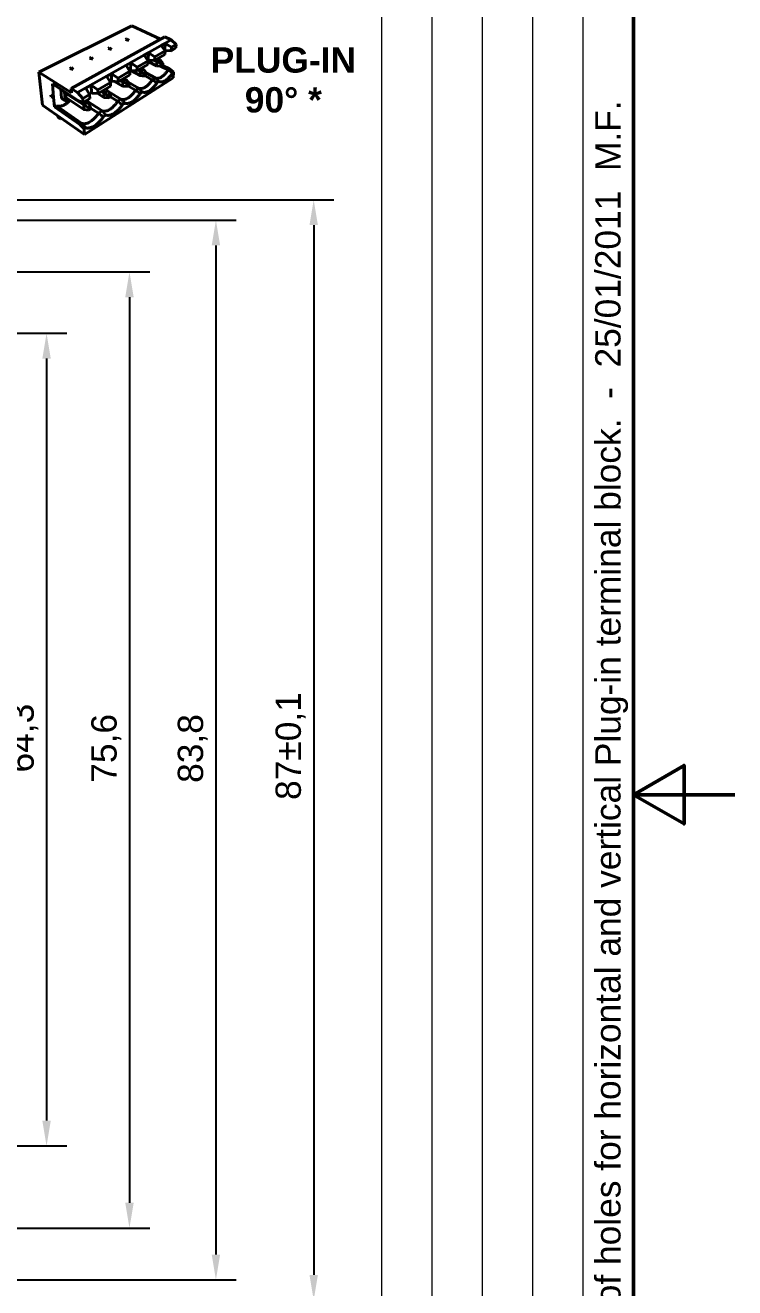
# Model space of a CAD drawing. Header units: millimetres. Extents: x 0 to 168, y 0 to 238.
# Drawn here: x 111.9 to 168, y 79.8 to 179.6 of the extents above; entities that cross this region are included whole.
import ezdxf
from ezdxf.enums import TextEntityAlignment as Align

# ---------------------------------------------------------------- set-up
doc = ezdxf.new("R2010")
doc.units = ezdxf.units.MM
doc.header["$LTSCALE"] = 0.8
doc.layers.get('0').update_dxf_attribs({"lineweight": 25})
for name, color, linetype, lineweight in [('AM_0', 7, 'Continuous', 30), ('Bordo_0', 7, 'Continuous', 50), ('Simboli(ISO)', 7, 'Continuous', 25), ('Spigoli visibili(ISO)', 7, 'Continuous', 40)]:
    doc.layers.add(name, color=color, linetype=linetype, lineweight=lineweight)
doc.layers.add('Quote(ISO)', color=8, linetype='Continuous', lineweight=18, true_color=0x808080)
doc.styles.add('Corrente-ISO', font='arial.ttf')
doc.styles.add('Federico-Quote', font='arial.ttf')
doc.styles.add('Gruppo1', font='arial.ttf')
doc.styles.add('Stile testo78', font='arial.ttf')
doc.styles.add('Stile testo79', font='arial.ttf')
doc.dimstyles.new('X.XXX', dxfattribs={"dimscale": 0.8, "dimtxt": 2.5, "dimasz": 2.5, "dimexe": 2, "dimexo": 0.5, "dimgap": 0.762, "dimtad": 1, "dimdec": 1, "dimrnd": 1e-08, "dimtxsty": 'Federico-Quote', "dimcen": 0.09, "dimdle": 10, "dimclrd": 9, "dimclre": 9, "dimclrt": 8, "dimadec": 1, "dimazin": 2, "dimtfac": 1, "dimtmove": 0, "dimatfit": 3, "dimfxl": 1, "dimtolj": 1, "dimlwd": 25, "dimlwe": 25, "dimarcsym": 0})
doc.dimstyles.new('X.XXX$7', dxfattribs={"dimscale": 0.8, "dimtxt": 2.5, "dimasz": 2.5, "dimexe": 2, "dimexo": 0.5, "dimgap": 0.762, "dimtad": 1, "dimdec": 1, "dimrnd": 1e-08, "dimtxsty": 'Federico-Quote', "dimcen": 0.09, "dimdle": 10, "dimclrd": 8, "dimclre": 9, "dimclrt": 8, "dimadec": 1, "dimazin": 2, "dimtfac": 1, "dimtmove": 0, "dimatfit": 3, "dimfxl": 1, "dimtolj": 1, "dimlwd": 25, "dimlwe": 25, "dimarcsym": 0})

# ---------------------------------------------------------------- blocks, each defined once
blk = doc.blocks.new('Bordi Bordo di default')
at = {"layer": 'Bordo_0', "flags": 128}
for points in [[(10, 10), (10, 287), (200, 287), (200, 10), (10, 10)], [(210, 148.5), (200, 148.5), (205, 151.39), (205, 145.61), (200, 148.5)]]:
    blk.add_lwpolyline(points, dxfattribs=at)
blk = doc.blocks.new('Cartigli Italtronic')
at = {"layer": 'AM_0', "lineweight": 15}
for p, q in [((259.86, 66.12), (259.86, 286.16)), ((264.83, 66.12), (264.83, 286.16)), ((269.8, 66.12), (269.8, 286.16)), ((274.76, 66.12), (274.76, 286.16)), ((279.73, 66.12), (279.73, 286.16)), ((284.7, 286.16), (284.7, 9.16))]:
    blk.add_line(p, q, dxfattribs=at)
at = {"layer": 'AM_0'}
for tag, p, height, style in [('DATA_CREAZIONE_001', (162.99, 61.19), 3.17, 'Gruppo1'), ('PROGETTISTA_001', (113.09, 53.98), 3.17, 'Gruppo1'), ('VERIFICATO_DA_001', (162.71, 53.98), 3.17, 'Gruppo1'), ('DESCRIZIONE_001', (196.83, 41.79), 3.17, 'Gruppo1'), ('NUMERO_DI_MAGAZZINO_001', (192.7, 33.75), 3.17, 'Gruppo1'), ('NUMERO_PARTE_001', (236.1, 14.25), 5.81, 'Stile testo78')]:
    blk.add_attdef(tag, p, '', height=height, dxfattribs=dict(at, style=style))
for tag, style, p in [('Sostituisce', 'Gruppo1', (239.06, 64.32)), ('Scala', 'Stile testo79', (239.17, 57.11))]:
    blk.add_attdef(tag, text='', height=3.17, dxfattribs=dict(at, style=style)).set_placement(p, align=Align.TOP_CENTER)
blk = doc.blocks.new('*D10')
at = {"layer": 'Defpoints', "color": 0, "transparency": 16777216}
for p in [(94.592, 165.834), (94.592, 78.834), (134.732, 78.834)]:
    blk.add_point(p, dxfattribs=at)
at = {"layer": 'Quote(ISO)', "color": 9, "lineweight": 25, "true_color": 0xbfbfbf, "transparency": 16777216}
for p, q in [((94.992, 165.834), (136.332, 165.834)), ((134.732, 163.834), (134.732, 80.834)), ((94.992, 78.834), (136.332, 78.834))]:
    blk.add_line(p, q, dxfattribs=at)
at = {"layer": 'Quote(ISO)', "color": 9, "true_color": 0xbfbfbf, "transparency": 16777216}
for points in [[(134.398, 163.834), (135.065, 163.834), (134.732, 165.834)], [(134.398, 80.834), (135.065, 80.834), (134.732, 78.834)]]:
    blk.add_solid(points, dxfattribs=at)
at = {"layer": 'Quote(ISO)', "color": 8, "lineweight": 25, "transparency": 16777216, "insert": (131.718, 118.384), "char_height": 2, "attachment_point": 1, "rotation": 90, "style": 'Federico-Quote'}
blk.add_mtext('\\A1;87±0,1', dxfattribs=at)
blk = doc.blocks.new('*D14')
at = {"layer": 'Defpoints', "color": 0, "transparency": 16777216}
for p in [(92.992, 164.234), (92.992, 80.434), (127.005, 80.434)]:
    blk.add_point(p, dxfattribs=at)
at = {"layer": 'Quote(ISO)', "color": 9, "lineweight": 25, "true_color": 0xbfbfbf, "transparency": 16777216}
for p, q in [((93.392, 164.234), (128.605, 164.234)), ((127.005, 162.234), (127.005, 82.434)), ((93.392, 80.434), (128.605, 80.434))]:
    blk.add_line(p, q, dxfattribs=at)
at = {"layer": 'Quote(ISO)', "color": 9, "true_color": 0xbfbfbf, "transparency": 16777216}
for points in [[(126.672, 162.234), (127.338, 162.234), (127.005, 164.234)], [(126.672, 82.434), (127.338, 82.434), (127.005, 80.434)]]:
    blk.add_solid(points, dxfattribs=at)
at = {"layer": 'Quote(ISO)', "color": 8, "lineweight": 25, "transparency": 16777216, "insert": (123.991, 119.733), "char_height": 2, "attachment_point": 1, "rotation": 90, "style": 'Federico-Quote'}
blk.add_mtext('\\A1;83,8', dxfattribs=at)
blk = doc.blocks.new('*D17')
at = {"layer": 'Defpoints', "color": 0, "transparency": 16777216}
for p in [(92.912, 155.284), (92.992, 91.034), (113.623, 91.034)]:
    blk.add_point(p, dxfattribs=at)
at = {"layer": 'Quote(ISO)', "color": 9, "lineweight": 25, "true_color": 0xbfbfbf, "transparency": 16777216}
for p, q in [((93.312, 155.284), (115.223, 155.284)), ((113.623, 153.284), (113.623, 93.034)), ((93.392, 91.034), (115.223, 91.034))]:
    blk.add_line(p, q, dxfattribs=at)
at = {"layer": 'Quote(ISO)', "color": 9, "true_color": 0xbfbfbf, "transparency": 16777216}
for points in [[(113.289, 153.284), (113.956, 153.284), (113.623, 155.284)], [(113.289, 93.034), (113.956, 93.034), (113.623, 91.034)]]:
    blk.add_solid(points, dxfattribs=at)
at = {"layer": 'Quote(ISO)', "color": 8, "lineweight": 25, "transparency": 16777216, "insert": (110.609, 120.556), "char_height": 2, "attachment_point": 1, "rotation": 90, "style": 'Federico-Quote'}
blk.add_mtext('\\A1;64,3', dxfattribs=at)
blk = doc.blocks.new('*D18')
at = {"layer": 'Defpoints', "color": 0, "transparency": 16777216}
for p in [(92.912, 160.134), (90.412, 84.534), (120.173, 84.534)]:
    blk.add_point(p, dxfattribs=at)
at = {"layer": 'Quote(ISO)', "color": 9, "lineweight": 25, "true_color": 0xbfbfbf, "transparency": 16777216}
for p, q in [((93.312, 160.134), (121.773, 160.134)), ((120.173, 158.134), (120.173, 86.534)), ((90.812, 84.534), (121.773, 84.534))]:
    blk.add_line(p, q, dxfattribs=at)
at = {"layer": 'Quote(ISO)', "color": 9, "true_color": 0xbfbfbf, "transparency": 16777216}
for points in [[(119.84, 158.134), (120.507, 158.134), (120.173, 160.134)], [(119.84, 86.534), (120.507, 86.534), (120.173, 84.534)]]:
    blk.add_solid(points, dxfattribs=at)
at = {"layer": 'Quote(ISO)', "color": 8, "lineweight": 25, "transparency": 16777216, "insert": (117.16, 119.745), "char_height": 2, "attachment_point": 1, "rotation": 90, "style": 'Federico-Quote'}
blk.add_mtext('\\A1;75,6', dxfattribs=at)

msp = doc.modelspace()

# ---------------------------------------------------------------- linework, layer by layer
at = {"layer": 'Spigoli visibili(ISO)'}
for p, q in [((120.363, 179.597), (113.023, 175.926)), ((122.959, 178.72), (115.56, 174.626)), ((120.363, 179.597), (122.638, 178.543)), ((122.959, 178.72), (123.457, 178.492)), ((123.457, 178.492), (116.061, 174.307)), ((118.597, 177.854), (118.483, 177.795)), ((118.483, 177.795), (118.752, 177.714)), ((118.597, 177.82), (118.525, 177.782)), ((118.597, 177.82), (118.597, 177.854)), ((118.597, 177.854), (118.752, 177.714)), ((118.597, 177.82), (118.695, 177.731)), ((119.966, 178.565), (119.859, 178.509)), ((119.859, 178.509), (120.125, 178.433)), ((119.965, 178.531), (119.9, 178.497)), ((119.965, 178.531), (119.966, 178.565)), ((119.965, 178.531), (120.062, 178.451)), ((119.966, 178.565), (120.125, 178.433)), ((122.999, 178.201), (122.688, 178.024)), ((122.688, 178.024), (122.985, 177.611)), ((122.956, 177.652), (122.999, 178.201)), ((122.999, 178.201), (123.486, 177.902)), ((123.457, 178.492), (123.869, 178.125)), ((123.486, 177.902), (123.461, 177.62)), ((123.461, 177.62), (123.842, 177.844)), ((123.486, 177.902), (123.869, 178.125)), ((123.869, 178.125), (123.842, 177.844)), ((117.14, 177.097), (117.019, 177.034)), ((117.019, 177.034), (117.291, 176.948)), ((117.141, 177.063), (117.061, 177.021)), ((117.141, 177.063), (117.14, 177.097)), ((117.14, 177.097), (117.291, 176.948)), ((117.141, 177.063), (117.241, 176.964)), ((120.78, 176.33), (121.643, 176.832)), ((121.679, 177.453), (121.346, 177.264)), ((121.346, 177.264), (121.643, 176.832)), ((121.648, 176.893), (121.615, 176.873)), ((121.643, 176.832), (121.627, 176.542)), ((121.64, 176.776), (122.317, 176.431)), ((121.648, 176.893), (121.679, 177.453)), ((121.7, 176.877), (121.648, 176.893)), ((122.177, 177.142), (121.679, 177.453)), ((122.158, 176.854), (121.7, 176.877)), ((122.145, 176.855), (122.34, 176.757)), ((122.158, 176.854), (122.963, 177.327)), ((122.177, 177.142), (122.158, 176.854)), ((122.177, 177.142), (122.985, 177.611)), ((122.34, 176.757), (122.317, 176.431)), ((122.592, 176.906), (122.34, 176.757)), ((122.701, 176.558), (122.34, 176.757)), ((122.592, 176.906), (122.405, 176.999)), ((122.818, 176.628), (122.592, 176.906)), ((123.008, 177.637), (122.957, 177.651)), ((122.985, 177.611), (122.963, 177.327)), ((123.461, 177.62), (123.008, 177.637)), ((113.023, 175.926), (115.581, 174.281)), ((113.302, 173.325), (113.023, 175.926)), ((115.585, 176.29), (115.456, 176.223)), ((115.456, 176.223), (115.732, 176.131)), ((115.587, 176.255), (115.499, 176.209)), ((115.587, 176.255), (115.585, 176.29)), ((115.585, 176.29), (115.732, 176.131)), ((115.587, 176.255), (115.688, 176.145)), ((118.763, 175.8), (118.382, 175.584)), ((118.762, 175.22), (118.763, 175.8)), ((119.286, 175.462), (118.763, 175.8)), ((119.283, 175.164), (120.201, 175.704)), ((119.286, 175.462), (120.21, 175.999)), ((120.27, 176.654), (119.914, 176.453)), ((119.914, 176.453), (120.21, 175.999)), ((120.252, 176.084), (120.181, 176.043)), ((120.21, 175.999), (120.201, 175.704)), ((120.234, 176.073), (121.017, 175.65)), ((120.252, 176.084), (120.27, 176.654)), ((120.306, 176.067), (120.252, 176.084)), ((120.78, 176.33), (120.27, 176.654)), ((120.769, 176.037), (120.306, 176.067)), ((120.769, 176.037), (121.627, 176.542)), ((120.78, 176.33), (120.769, 176.037)), ((120.844, 176.081), (121.032, 175.981)), ((121.032, 175.981), (121.017, 175.65)), ((121.3, 176.14), (121.032, 175.981)), ((121.401, 175.774), (121.032, 175.981)), ((121.3, 176.14), (121.112, 176.239)), ((121.525, 175.849), (121.3, 176.14)), ((121.401, 175.774), (121.393, 175.62)), ((121.517, 175.695), (121.393, 175.62)), ((121.525, 175.849), (121.401, 175.774)), ((121.517, 175.695), (121.525, 175.849)), ((121.525, 175.843), (122.211, 175.478)), ((122.69, 176.406), (122.317, 176.431)), ((122.625, 176.411), (123.223, 176.107)), ((122.701, 176.558), (122.69, 176.406)), ((122.69, 176.406), (122.806, 176.477)), ((122.818, 176.628), (122.701, 176.558)), ((122.775, 176.458), (123.334, 176.176)), ((122.806, 176.477), (122.818, 176.628)), ((123.223, 176.107), (123.334, 176.176)), ((123.659, 175.913), (123.334, 176.176)), ((123.576, 175.86), (123.659, 175.913)), ((123.659, 175.913), (123.619, 175.484)), ((114.087, 175.003), (114.183, 173.918)), ((116.157, 173.658), (114.087, 175.003)), ((116.624, 170.985), (123.619, 175.484)), ((117.148, 174.885), (116.739, 174.653)), ((117.165, 174.294), (117.148, 174.885)), ((117.685, 174.532), (117.148, 174.885)), ((117.685, 174.532), (118.675, 175.107)), ((117.691, 174.228), (118.675, 174.807)), ((118.382, 175.584), (118.675, 175.107)), ((118.762, 175.22), (118.647, 175.153)), ((118.675, 175.107), (118.675, 174.807)), ((118.816, 175.202), (118.762, 175.22)), ((119.283, 175.164), (118.816, 175.202)), ((118.99, 175.188), (119.632, 174.819)), ((119.286, 175.462), (119.283, 175.164)), ((119.45, 175.262), (119.638, 175.156)), ((119.638, 175.156), (119.632, 174.819)), ((120.011, 174.783), (119.632, 174.819)), ((119.924, 175.325), (119.638, 175.156)), ((120.015, 174.939), (119.638, 175.156)), ((119.924, 175.325), (119.736, 175.43)), ((120.147, 175.019), (119.924, 175.325)), ((120.015, 174.939), (120.011, 174.783)), ((120.143, 174.863), (120.011, 174.783)), ((120.147, 175.019), (120.015, 174.939)), ((120.064, 175.133), (120.9, 174.663)), ((120.085, 174.828), (120.649, 174.507)), ((120.143, 174.863), (120.147, 175.019)), ((121.393, 175.62), (121.017, 175.65)), ((121.414, 175.633), (121.976, 175.332)), ((121.976, 175.332), (122.211, 175.478)), ((122.334, 175.074), (122.511, 175.185)), ((113.984, 173.988), (113.971, 174.126)), ((113.971, 174.126), (114.183, 173.918)), ((114.017, 174.006), (113.984, 173.988)), ((113.984, 173.988), (114.183, 173.918)), ((114.017, 174.006), (114.01, 174.088)), ((114.017, 174.006), (114.135, 173.965)), ((114.183, 173.918), (114.248, 173.175)), ((114.81, 173.837), (114.755, 174.569)), ((114.81, 173.837), (115.086, 173.654)), ((115.034, 174.388), (115.086, 173.654)), ((115.11, 174.274), (115.163, 174.304)), ((115.11, 174.274), (116.559, 173.331)), ((115.134, 173.932), (115.11, 174.274)), ((116.574, 172.984), (115.134, 173.932)), ((115.581, 174.281), (115.56, 174.626)), ((115.56, 174.626), (116.061, 174.307)), ((116.061, 174.307), (116.502, 173.844)), ((116.502, 173.844), (117.029, 174.15)), ((116.502, 173.844), (116.515, 173.538)), ((116.515, 173.538), (117.038, 173.845)), ((116.739, 174.653), (117.029, 174.15)), ((117.165, 174.294), (117.001, 174.199)), ((117.029, 174.15), (117.038, 173.845)), ((117.22, 174.275), (117.165, 174.294)), ((117.691, 174.228), (117.22, 174.275)), ((117.667, 174.231), (118.154, 173.932)), ((117.685, 174.532), (117.691, 174.228)), ((117.962, 174.388), (118.15, 174.274)), ((118.456, 174.455), (118.15, 174.274)), ((118.536, 174.048), (118.15, 174.274)), ((118.15, 174.274), (118.154, 173.932)), ((118.536, 173.888), (118.154, 173.932)), ((118.456, 174.455), (118.268, 174.568)), ((118.677, 174.133), (118.456, 174.455)), ((118.495, 174.397), (119.502, 173.794)), ((118.677, 174.133), (118.536, 174.048)), ((118.536, 174.048), (118.536, 173.888)), ((118.536, 173.888), (118.677, 173.974)), ((118.671, 173.97), (119.235, 173.628)), ((118.677, 173.974), (118.677, 174.133)), ((119.235, 173.628), (119.502, 173.794)), ((120.649, 174.507), (120.9, 174.663)), ((121.013, 174.237), (121.201, 174.356)), ((116.624, 170.985), (113.302, 173.325)), ((114.4, 173.261), (114.248, 173.175)), ((116.263, 171.781), (114.248, 173.175)), ((114.4, 173.261), (116.416, 171.876)), ((116.515, 173.538), (116.157, 173.658)), ((116.886, 173.525), (116.559, 173.331)), ((116.559, 173.331), (116.574, 172.984)), ((116.559, 173.331), (116.953, 173.094)), ((116.574, 172.984), (116.958, 172.932)), ((116.886, 173.525), (116.698, 173.645)), ((116.749, 173.675), (118.011, 172.867)), ((117.104, 173.185), (116.886, 173.525)), ((117.104, 173.185), (116.953, 173.094)), ((116.953, 173.094), (116.958, 172.932)), ((117.109, 173.024), (116.958, 172.932)), ((117.109, 173.024), (117.104, 173.185)), ((117.107, 173.091), (117.726, 172.69)), ((117.726, 172.69), (118.011, 172.867)), ((119.605, 173.345), (119.805, 173.472)), ((114.467, 172.504), (114.578, 172.313)), ((114.697, 172.228), (114.578, 172.313)), ((114.697, 172.228), (114.673, 172.359)), ((114.769, 172.271), (114.697, 172.228)), ((114.785, 172.28), (114.769, 172.271)), ((116.263, 171.781), (116.416, 171.876)), ((116.605, 171.446), (116.263, 171.781)), ((118.1, 172.393), (118.314, 172.528)), ((116.605, 171.446), (116.719, 171.518)), ((116.605, 171.446), (116.624, 170.985))]:
    msp.add_line(p, q, dxfattribs=at)
at = {"layer": 'Spigoli visibili(ISO)', "flags": 128}
for points in [[(122.211, 175.478, 0.055429), (122.316, 175.439, 0.08868), (122.387, 175.434, 0.032407), (122.516, 175.457, 0.051231), (122.594, 175.484, 0.029325), (122.717, 175.552, 0.033974), (122.815, 175.623, 0.021214), (122.871, 175.674, 0.007101), (123.031, 175.836, 0.03562), (123.112, 175.935, 0.022318), (123.223, 176.107)], [(122.511, 175.185, 0.051409), (122.624, 175.152, 0.083812), (122.697, 175.151, 0.028871), (122.835, 175.18, 0.047712), (122.915, 175.211, 0.027402), (123.043, 175.283, 0.031936), (123.145, 175.358, 0.020124), (123.202, 175.409, 0.006407), (123.371, 175.58, 0.034044), (123.457, 175.682, 0.021136), (123.576, 175.86)], [(120.9, 174.663, 0.052034), (121.015, 174.626, 0.084169), (121.091, 174.624, 0.029464), (121.232, 174.651, 0.04841), (121.314, 174.681, 0.028498), (121.444, 174.753, 0.032895), (121.548, 174.828, 0.021355), (121.607, 174.882, 0.007123), (121.775, 175.052, 0.035939), (121.86, 175.153, 0.022376), (121.976, 175.332)], [(121.201, 174.356, 0.04825), (121.326, 174.326, 0.079438), (121.404, 174.327, 0.026149), (121.554, 174.362, 0.045072), (121.637, 174.395, 0.026663), (121.773, 174.472, 0.030913), (121.882, 174.551, 0.02023), (121.942, 174.605, 0.006412), (122.121, 174.784, 0.034299), (122.21, 174.889, 0.021162), (122.334, 175.074)], [(114.4, 173.261, 0.042362), (114.556, 173.229, 0.069427), (114.654, 173.231, 0.021022), (114.841, 173.27, 0.040579), (114.935, 173.301, 0.028053), (115.017, 173.342, 0.01088), (115.219, 173.464, 0.043892), (115.33, 173.549, 0.028528), (115.481, 173.703)], [(115.086, 173.654, 0.037929), (115.161, 173.662, 0.037929), (115.234, 173.681, 0.044129), (115.314, 173.717, 0.044129), (115.386, 173.766)], [(119.502, 173.794, 0.048782), (119.63, 173.761, 0.079737), (119.711, 173.761, 0.026664), (119.865, 173.794, 0.045667), (119.951, 173.827, 0.027697), (120.089, 173.903, 0.031806), (120.201, 173.983, 0.02148), (120.263, 174.039, 0.007142), (120.44, 174.217, 0.036256), (120.528, 174.322, 0.022425), (120.649, 174.507)], [(119.805, 173.472, 0.045231), (119.942, 173.446, 0.07516), (120.027, 173.45, 0.023583), (120.19, 173.491, 0.042508), (120.278, 173.526, 0.02594), (120.422, 173.608, 0.029882), (120.539, 173.693, 0.02032), (120.601, 173.749, 0.006413), (120.79, 173.936, 0.034551), (120.883, 174.045, 0.021179), (121.013, 174.237)], [(116.416, 171.876, 0.042707), (116.571, 171.851, 0.071157), (116.665, 171.857, 0.021541), (116.85, 171.904, 0.040421), (116.945, 171.941, 0.026148), (117.102, 172.029, 0.029601), (117.23, 172.12, 0.021677), (117.3, 172.181, 0.007169), (117.498, 172.377, 0.036882), (117.593, 172.489, 0.022491), (117.726, 172.69)], [(118.011, 172.867, 0.045674), (118.152, 172.838, 0.075396), (118.239, 172.841, 0.024019), (118.408, 172.881, 0.043003), (118.498, 172.915, 0.026915), (118.645, 172.997, 0.030708), (118.765, 173.083, 0.021588), (118.83, 173.141, 0.007157), (119.017, 173.327, 0.036571), (119.109, 173.436, 0.022464), (119.235, 173.628)], [(118.314, 172.528, 0.042349), (118.465, 172.506, 0.070988), (118.556, 172.514, 0.02118), (118.736, 172.563, 0.040023), (118.827, 172.6, 0.025229), (118.981, 172.687, 0.028844), (119.106, 172.778, 0.020392), (119.172, 172.836, 0.00641), (119.372, 173.033, 0.034797), (119.468, 173.145, 0.021184), (119.605, 173.345)], [(116.719, 171.518, 0.039603), (116.886, 171.501, 0.06693), (116.984, 171.512, 0.018944), (117.181, 171.57, 0.037618), (117.277, 171.609, 0.024526), (117.44, 171.703, 0.027798), (117.575, 171.8, 0.020444), (117.645, 171.861, 0.006402), (117.856, 172.068, 0.035036), (117.957, 172.184, 0.021177), (118.1, 172.393)]]:
    msp.add_lwpolyline(points, format="xyb", dxfattribs=at)
at = {"layer": 'Spigoli visibili(ISO)'}
for points in [[(123.576, 175.86), (123.395, 175.987), (123.223, 176.107)], [(122.334, 175.074), (122.15, 175.207), (121.976, 175.332)], [(122.211, 175.478), (122.356, 175.336), (122.511, 175.185)], [(119.502, 173.794), (119.649, 173.638), (119.805, 173.472)], [(121.013, 174.237), (120.826, 174.376), (120.649, 174.507)], [(120.9, 174.663), (121.045, 174.514), (121.201, 174.356)], [(118.1, 172.393), (117.908, 172.546), (117.726, 172.69)], [(118.011, 172.867), (118.158, 172.703), (118.314, 172.528)], [(119.605, 173.345), (119.415, 173.491), (119.235, 173.628)], [(116.416, 171.876), (116.562, 171.702), (116.719, 171.518)]]:
    msp.add_open_spline(points, degree=2, dxfattribs=at)

# ---------------------------------------------------------------- block references
at = {"xscale": 0.8, "yscale": 0.8, "zscale": 0.8}
for name, p in [('Bordi Bordo di default', (0, 0)), ('Cartigli Italtronic', (-67.76, 0.669))]:
    msp.add_blockref(name, p, dxfattribs=at)

# ---------------------------------------------------------------- texts
at = {"layer": 'Simboli(ISO)', "color": 7, "insert": (132.332, 175.299), "char_height": 2, "width": 11.4878, "attachment_point": 5, "line_spacing_factor": 0.944221, "style": 'Corrente-ISO'}
msp.add_mtext('{\\fArial|b1|i0;\\H2.0000;PLUG-IN\\P\\fArial|b1|i0;\\H2.0000;90° *}', dxfattribs=at)
at = {"layer": 'Simboli(ISO)', "color": 7, "insert": (156.974, 59.25), "char_height": 2, "width": 123.24462, "attachment_point": 1, "rotation": 90, "style": 'Corrente-ISO'}
msp.add_mtext('{Added position of holes for horizontal and vertical Plug-in terminal block.  -  25/01/2011  M.F.}', dxfattribs=at)

# ---------------------------------------------------------------- dimensions: what is measured, and where the dimension line sits
at = {"layer": 'Quote(ISO)', "color": 9, "lineweight": 25, "true_color": 0xbfbfbf}
for base, p1, p2, override, picture, middle in [((134.732, 78.834), (94.592, 165.834), (94.592, 78.834), {"dimgap": 0.762, "dimdec": 1, "dimtol": 1, "dimlim": 0, "dimtp": 0.1, "dimtm": 0.1, "dimtdec": 2, "dimtofl": 0, "dimatfit": 1}, '*D10', (134.732, 122.334)), ((127.005, 80.434), (92.992, 164.234), (92.992, 80.434), {"dimgap": 0.762, "dimdec": 1, "dimtol": 0, "dimlim": 0, "dimtp": 0, "dimtm": 0, "dimtdec": 2, "dimtofl": 0, "dimatfit": 1}, '*D14', (127.005, 122.334)), ((120.173, 84.534), (92.912, 160.134), (90.412, 84.534), {"dimgap": 0.762, "dimdec": 1, "dimtol": 0, "dimlim": 0, "dimtp": 0, "dimtm": 0, "dimtdec": 2, "dimtofl": 0, "dimatfit": 1}, '*D18', (120.173, 122.334)), ((113.622697073, 91.033806522), (92.911511499, 155.283806522), (92.991511499, 91.033806522), {"dimgap": 0.762, "dimdec": 1, "dimtol": 0, "dimlim": 0, "dimtp": 0, "dimtm": 0, "dimtdec": 2, "dimtofl": 0, "dimatfit": 1}, '*D17', (113.622697073, 123.158806522))]:
    dim = msp.add_linear_dim(base=base, p1=p1, p2=p2, angle=90, dimstyle='X.XXX', override=override, dxfattribs=at)
    dim.commit()
    dim.dimension.update_dxf_attribs({"geometry": picture, "text_midpoint": middle, "dimtype": 160})

# ---------------------------------------------------------------- leaders
at = {"layer": 'Simboli(ISO)', "color": 8, "linetype": 'Continuous', "lineweight": 25, "true_color": 0x808080, "annotation_type": 0, "has_hookline": 1, "hookline_direction": 0}
for points, text_width in [([(89.812, 160.134), (109.052, 202.493), (111.052, 202.493)], 0.776), ([(89.812, 155.284), (109.122, 174.645), (111.122, 174.645)], 0.776), ([(93.872, 91.739), (101.443, 72.621), (103.443, 72.621)], 27.6)]:
    msp.add_leader(points, dimstyle='X.XXX$7', override={"dimtad": 0}, dxfattribs=dict(at, text_width=text_width))

doc.saveas('drawing.dxf')
